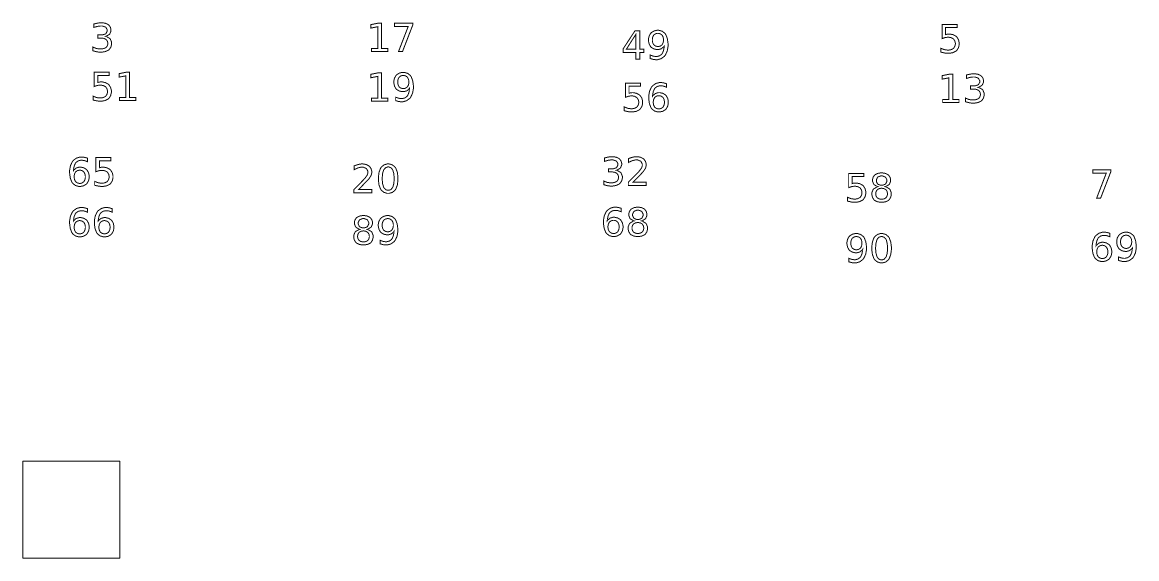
# Model space of a CAD drawing. Extents: x 0.2 to 50.1, y 1.6 to 26.7.
# Drawn here: x 25.52 to 37.47, y 1.56 to 7.31 of the extents above; entities that cross this region are included whole.
import ezdxf

# ---------------------------------------------------------------- set-up
doc = ezdxf.new("R2010")
doc.units = 0
doc.layers.get('0').update_dxf_attribs({"linetype": 'CONTINUOUS'})

msp = doc.modelspace()

# ---------------------------------------------------------------- linework, layer by layer
at = {"color": 1, "const_width": 0.010417}
for points in [[(26.411, 7.15935), (26.4158, 7.15831), (26.4542, 7.13644), (26.4569, 7.13308), (26.4597, 7.12978), (26.4737, 7.09532), (26.4737, 7.08382), (26.4737, 7.07389), (26.4658, 7.04394), (26.4478, 7.01828), (26.4426, 7.01417), (26.4375, 7.0101), (26.4053, 6.99576), (26.3674, 6.98964), (26.3547, 6.98964), (26.345, 6.98964), (26.3189, 6.99289), (26.3154, 6.99354), (26.3121, 6.99419), (26.2772, 7.00342), (26.2736, 7.00461), (26.2736, 7.04432), (26.2764, 7.04269), (26.3078, 7.03), (26.3111, 7.02914), (26.3144, 7.02832), (26.3439, 7.02414), (26.3536, 7.02414), (26.3621, 7.02414), (26.3876, 7.02794), (26.4092, 7.03683), (26.4125, 7.03933), (26.4158, 7.04194), (26.4276, 7.05817), (26.4326, 7.07742), (26.4326, 7.08382), (26.4326, 7.08985), (26.4279, 7.10775), (26.4169, 7.12321), (26.4138, 7.12571), (26.4107, 7.12825), (26.3914, 7.1371), (26.3689, 7.1409), (26.3615, 7.1409), (26.3261, 7.1409), (26.3261, 7.17475), (26.3632, 7.17475), (26.3747, 7.17475), (26.4068, 7.1849), (26.4094, 7.1869), (26.4122, 7.18896), (26.4257, 7.21365), (26.4257, 7.22185), (26.4257, 7.23079), (26.4118, 7.25558), (26.409, 7.25765), (26.4063, 7.25976), (26.3726, 7.27024), (26.3615, 7.27024), (26.3525, 7.27024), (26.3285, 7.26719), (26.3253, 7.26654), (26.3219, 7.26594), (26.2865, 7.25635), (26.2828, 7.25504), (26.2828, 7.29172), (26.2867, 7.29281), (26.3232, 7.30094), (26.3265, 7.30149), (26.33, 7.30203), (26.3564, 7.30474), (26.3651, 7.30474), (26.3757, 7.30474), (26.4071, 7.29943), (26.4346, 7.28706), (26.4392, 7.28347), (26.4437, 7.27994), (26.4597, 7.25846), (26.4665, 7.2341), (26.4665, 7.22597), (26.4665, 7.21533), (26.4543, 7.18636), (26.4519, 7.18343), (26.4496, 7.18056), (26.4154, 7.16049), (26.411, 7.15935)], [(29.2597, 7.03054), (29.3271, 7.03054), (29.3271, 7.26232), (29.2539, 7.24778), (29.2539, 7.2851), (29.3267, 7.29986), (29.3676, 7.29986), (29.3676, 7.03054), (29.4347, 7.03054), (29.4347, 6.99604), (29.2597, 6.99604), (29.2597, 7.03054)], [(29.5076, 7.29986), (29.7031, 7.29986), (29.7031, 7.28228), (29.5925, 6.99604), (29.5499, 6.99604), (29.6535, 7.26514), (29.5076, 7.26514), (29.5076, 7.29986)], [(35.3779, 7.28728), (35.5394, 7.28728), (35.5394, 7.25256), (35.4157, 7.25256), (35.4157, 7.17811), (35.4172, 7.17865), (35.4321, 7.18246), (35.4335, 7.18267), (35.435, 7.18294), (35.4474, 7.18419), (35.4515, 7.18419), (35.4629, 7.18419), (35.4971, 7.17719), (35.5271, 7.16086), (35.5321, 7.15619), (35.5369, 7.15158), (35.5543, 7.12349), (35.5618, 7.09158), (35.5618, 7.08089), (35.5618, 7.07004), (35.5542, 7.03733), (35.5363, 7.00928), (35.5313, 7.00472), (35.5261, 7.00022), (35.4944, 6.98438), (35.4575, 6.9776), (35.4453, 6.9776), (35.4356, 6.9776), (35.4094, 6.98031), (35.4063, 6.98085), (35.4029, 6.98139), (35.3688, 6.98953), (35.3651, 6.99061), (35.3651, 7.03185), (35.3682, 7.03022), (35.3999, 7.01774), (35.4032, 7.01688), (35.4064, 7.01611), (35.4349, 7.0121), (35.4444, 7.0121), (35.4522, 7.0121), (35.4758, 7.01671), (35.4965, 7.0275), (35.5, 7.03054), (35.5033, 7.03369), (35.5154, 7.05246), (35.5206, 7.07379), (35.5206, 7.08089), (35.5206, 7.088), (35.5154, 7.10926), (35.5033, 7.12799), (35.5, 7.13103), (35.4965, 7.13417), (35.4758, 7.14501), (35.4522, 7.14968), (35.4444, 7.14968), (35.4361, 7.14968), (35.4142, 7.14665), (35.4114, 7.146), (35.4087, 7.1454), (35.3808, 7.13601), (35.3779, 7.13471), (35.3779, 7.28728)], [(32.0853, 7.21869), (32.1369, 7.21869), (32.1369, 7.02078), (32.1803, 7.02078), (32.1803, 6.98649), (32.1369, 6.98649), (32.1369, 6.91488), (32.0961, 6.91488), (32.0961, 6.98649), (31.959, 6.98649), (31.959, 7.02621), (32.0853, 7.21869)], [(32.0961, 7.18289), (31.9924, 7.02078), (32.0961, 7.02078), (32.0961, 7.18289)], [(32.2497, 6.92117), (32.2497, 6.95871), (32.2522, 6.95751), (32.2783, 6.94808), (32.281, 6.94743), (32.2835, 6.94678), (32.305, 6.94353), (32.3122, 6.94353), (32.3211, 6.94353), (32.3479, 6.95036), (32.3707, 6.96631), (32.3743, 6.97086), (32.3778, 6.97542), (32.3911, 7.00532), (32.3982, 7.04471), (32.3987, 7.05399), (32.3968, 7.05111), (32.3718, 7.02869), (32.3688, 7.02707), (32.3658, 7.02556), (32.3381, 7.01774), (32.3289, 7.01774), (32.3186, 7.01774), (32.2881, 7.02463), (32.2611, 7.04075), (32.2567, 7.04531), (32.2522, 7.04992), (32.2367, 7.07796), (32.2301, 7.11014), (32.2301, 7.12082), (32.2301, 7.13135), (32.2369, 7.16287), (32.2531, 7.19103), (32.2576, 7.19569), (32.2624, 7.20047), (32.29, 7.21701), (32.3211, 7.22413), (32.3315, 7.22413), (32.3431, 7.22413), (32.3779, 7.21403), (32.4074, 7.19049), (32.4119, 7.18375), (32.4167, 7.17703), (32.4328, 7.13422), (32.4397, 7.08333), (32.4397, 7.06635), (32.4397, 7.05024), (32.4313, 7.0019), (32.4114, 6.95893), (32.4057, 6.95176), (32.4, 6.94467), (32.3657, 6.91971), (32.3268, 6.90901), (32.3139, 6.90901), (32.3061, 6.90901), (32.2853, 6.91157), (32.2826, 6.91206), (32.28, 6.9126), (32.2525, 6.92019), (32.2497, 6.92117)], [(32.3315, 7.05007), (32.3376, 7.05007), (32.3561, 7.05479), (32.3724, 7.06581), (32.3751, 7.06896), (32.3778, 7.0721), (32.3874, 7.09136), (32.3914, 7.1135), (32.3914, 7.12082), (32.3914, 7.12815), (32.3874, 7.15013), (32.3778, 7.16932), (32.3751, 7.17247), (32.3724, 7.17567), (32.3561, 7.18679), (32.3376, 7.19157), (32.3315, 7.19157), (32.3253, 7.19157), (32.3065, 7.18679), (32.2901, 7.17567), (32.2875, 7.17247), (32.2847, 7.16932), (32.2753, 7.15013), (32.2714, 7.12815), (32.2714, 7.12082), (32.2714, 7.1135), (32.2753, 7.09136), (32.2847, 7.0721), (32.2875, 7.06896), (32.2901, 7.06581), (32.3065, 7.05479), (32.3253, 7.05007), (32.3315, 7.05007)], [(26.2868, 6.77387), (26.4483, 6.77387), (26.4483, 6.73915), (26.3246, 6.73915), (26.3246, 6.66471), (26.3261, 6.66525), (26.3408, 6.66906), (26.3424, 6.66928), (26.3439, 6.66954), (26.3563, 6.67079), (26.3604, 6.67079), (26.3718, 6.67079), (26.4058, 6.66379), (26.436, 6.64746), (26.441, 6.64279), (26.4458, 6.63818), (26.4632, 6.61008), (26.4707, 6.57818), (26.4707, 6.56749), (26.4707, 6.55664), (26.4631, 6.52393), (26.4451, 6.49588), (26.44, 6.49132), (26.435, 6.48682), (26.4033, 6.47097), (26.3664, 6.46419), (26.3542, 6.46419), (26.3443, 6.46419), (26.3183, 6.4669), (26.315, 6.46744), (26.3118, 6.46799), (26.2775, 6.47613), (26.274, 6.47721), (26.274, 6.51844), (26.2771, 6.51682), (26.3087, 6.50435), (26.3119, 6.50347), (26.3153, 6.50271), (26.3438, 6.49869), (26.3532, 6.49869), (26.3611, 6.49869), (26.3847, 6.50331), (26.4054, 6.51411), (26.4088, 6.51714), (26.4122, 6.52029), (26.4242, 6.53907), (26.4294, 6.56039), (26.4294, 6.56749), (26.4294, 6.5746), (26.4242, 6.59586), (26.4122, 6.61458), (26.4088, 6.61762), (26.4054, 6.62076), (26.3847, 6.63162), (26.3611, 6.63629), (26.3532, 6.63629), (26.345, 6.63629), (26.3229, 6.63325), (26.3203, 6.6326), (26.3175, 6.632), (26.2897, 6.62261), (26.2868, 6.62131), (26.2868, 6.77387)], [(26.5589, 6.50456), (26.6261, 6.50456), (26.6261, 6.73633), (26.5531, 6.72179), (26.5531, 6.75911), (26.6257, 6.77387), (26.6667, 6.77387), (26.6667, 6.50456), (26.7337, 6.50456), (26.7337, 6.47006), (26.5589, 6.47006), (26.5589, 6.50456)], [(29.2597, 6.49815), (29.3271, 6.49815), (29.3271, 6.72993), (29.2539, 6.71539), (29.2539, 6.75271), (29.3267, 6.76747), (29.3676, 6.76747), (29.3676, 6.49815), (29.4347, 6.49815), (29.4347, 6.46365), (29.2597, 6.46365), (29.2597, 6.49815)], [(29.5192, 6.46994), (29.5192, 6.50749), (29.5218, 6.50629), (29.5478, 6.49685), (29.5504, 6.49621), (29.5531, 6.49556), (29.5746, 6.49229), (29.5817, 6.49229), (29.5906, 6.49229), (29.6175, 6.49914), (29.6401, 6.51508), (29.6438, 6.51964), (29.6474, 6.52419), (29.6606, 6.5541), (29.6678, 6.59347), (29.6683, 6.60275), (29.6664, 6.59988), (29.6414, 6.57747), (29.6383, 6.57585), (29.6353, 6.57433), (29.6076, 6.56651), (29.5985, 6.56651), (29.5882, 6.56651), (29.5575, 6.5734), (29.5306, 6.58951), (29.5261, 6.59407), (29.5217, 6.59868), (29.5062, 6.62674), (29.4997, 6.6589), (29.4997, 6.6696), (29.4997, 6.68012), (29.5065, 6.71164), (29.5226, 6.73981), (29.5272, 6.74447), (29.5318, 6.74924), (29.5596, 6.76579), (29.5906, 6.77289), (29.601, 6.77289), (29.6126, 6.77289), (29.6475, 6.76281), (29.6768, 6.73926), (29.6815, 6.73253), (29.6861, 6.72581), (29.7024, 6.683), (29.7093, 6.63211), (29.7093, 6.61513), (29.7093, 6.59901), (29.7007, 6.55067), (29.6808, 6.50771), (29.6753, 6.50054), (29.6696, 6.49343), (29.6351, 6.46847), (29.5964, 6.45779), (29.5835, 6.45779), (29.5757, 6.45779), (29.5549, 6.46035), (29.5522, 6.46083), (29.5496, 6.46137), (29.5221, 6.46897), (29.5192, 6.46994)], [(29.601, 6.59885), (29.6071, 6.59885), (29.6257, 6.60357), (29.6419, 6.61458), (29.6446, 6.61774), (29.6474, 6.62088), (29.6568, 6.64014), (29.661, 6.66228), (29.661, 6.6696), (29.661, 6.67692), (29.6568, 6.69889), (29.6474, 6.7181), (29.6446, 6.72125), (29.6419, 6.72444), (29.6257, 6.73557), (29.6071, 6.74035), (29.601, 6.74035), (29.5947, 6.74035), (29.5761, 6.73557), (29.5597, 6.72444), (29.5569, 6.72125), (29.5543, 6.7181), (29.5449, 6.69889), (29.541, 6.67692), (29.541, 6.6696), (29.541, 6.66228), (29.5449, 6.64014), (29.5543, 6.62088), (29.5569, 6.61774), (29.5597, 6.61458), (29.5761, 6.60357), (29.5947, 6.59885), (29.601, 6.59885)], [(35.3847, 6.48329), (35.4519, 6.48329), (35.4519, 6.71506), (35.3789, 6.70053), (35.3789, 6.73785), (35.4515, 6.75261), (35.4925, 6.75261), (35.4925, 6.48329), (35.5596, 6.48329), (35.5596, 6.44879), (35.3847, 6.44879), (35.3847, 6.48329)], [(35.7674, 6.61263), (35.7724, 6.6116), (35.8107, 6.58974), (35.8135, 6.58637), (35.8163, 6.58306), (35.8301, 6.54861), (35.8301, 6.53711), (35.8301, 6.52718), (35.8224, 6.49724), (35.8043, 6.47157), (35.7992, 6.46744), (35.7939, 6.46338), (35.7617, 6.44906), (35.7238, 6.44293), (35.7112, 6.44293), (35.7014, 6.44293), (35.6753, 6.44618), (35.6719, 6.44683), (35.6686, 6.44749), (35.6336, 6.45671), (35.63, 6.4579), (35.63, 6.49761), (35.6329, 6.49599), (35.6642, 6.48329), (35.6676, 6.48242), (35.671, 6.48161), (35.7003, 6.47743), (35.7101, 6.47743), (35.7186, 6.47743), (35.744, 6.48122), (35.7656, 6.49013), (35.7689, 6.49262), (35.7724, 6.49522), (35.784, 6.51144), (35.7892, 6.53071), (35.7892, 6.53711), (35.7892, 6.54313), (35.7844, 6.56104), (35.7733, 6.5765), (35.7703, 6.579), (35.7671, 6.58154), (35.7478, 6.59039), (35.7254, 6.59418), (35.7179, 6.59418), (35.6825, 6.59418), (35.6825, 6.62804), (35.7197, 6.62804), (35.7312, 6.62804), (35.7632, 6.63818), (35.7658, 6.64019), (35.7686, 6.64225), (35.7822, 6.66694), (35.7822, 6.67513), (35.7822, 6.68408), (35.7682, 6.70888), (35.7654, 6.71094), (35.7626, 6.71306), (35.7292, 6.72353), (35.7179, 6.72353), (35.7089, 6.72353), (35.6849, 6.72049), (35.6817, 6.71983), (35.6785, 6.71924), (35.6431, 6.70964), (35.6392, 6.70833), (35.6392, 6.74501), (35.6431, 6.7461), (35.6796, 6.75424), (35.6831, 6.75478), (35.6864, 6.75532), (35.7128, 6.75803), (35.7217, 6.75803), (35.7321, 6.75803), (35.7635, 6.75271), (35.7911, 6.74035), (35.7957, 6.73676), (35.8001, 6.73324), (35.8161, 6.71175), (35.8229, 6.68739), (35.8229, 6.67925), (35.8229, 6.66862), (35.8108, 6.63965), (35.8085, 6.63672), (35.8061, 6.63385), (35.7718, 6.61376), (35.7674, 6.61263)], [(31.9835, 6.65853), (32.145, 6.65853), (32.145, 6.62381), (32.0213, 6.62381), (32.0213, 6.54937), (32.0228, 6.54992), (32.0375, 6.55371), (32.039, 6.55393), (32.0406, 6.55419), (32.0529, 6.55544), (32.0571, 6.55544), (32.0685, 6.55544), (32.1025, 6.54844), (32.1326, 6.53212), (32.1376, 6.52746), (32.1425, 6.52285), (32.1599, 6.49474), (32.1674, 6.46283), (32.1674, 6.45215), (32.1674, 6.44129), (32.1597, 6.40858), (32.1418, 6.38053), (32.1367, 6.37597), (32.1317, 6.37147), (32.1, 6.35563), (32.0631, 6.34885), (32.0508, 6.34885), (32.041, 6.34885), (32.015, 6.35157), (32.0117, 6.35211), (32.0085, 6.35265), (31.9742, 6.36079), (31.9707, 6.36187), (31.9707, 6.4031), (31.9738, 6.40147), (32.0054, 6.389), (32.0087, 6.38813), (32.0119, 6.38737), (32.0404, 6.38336), (32.0499, 6.38336), (32.0578, 6.38336), (32.0814, 6.38797), (32.1021, 6.39876), (32.1054, 6.40181), (32.1089, 6.40494), (32.1208, 6.42372), (32.1261, 6.44504), (32.1261, 6.45215), (32.1261, 6.45925), (32.1208, 6.48053), (32.1089, 6.49924), (32.1054, 6.50228), (32.1021, 6.50543), (32.0814, 6.51628), (32.0578, 6.52094), (32.0499, 6.52094), (32.0417, 6.52094), (32.0196, 6.5179), (32.0169, 6.51725), (32.0142, 6.51665), (31.9864, 6.50726), (31.9835, 6.50597), (31.9835, 6.65853)], [(32.4231, 6.65181), (32.4231, 6.61426), (32.4204, 6.6155), (32.3942, 6.62489), (32.3917, 6.62554), (32.389, 6.62619), (32.3676, 6.62944), (32.3606, 6.62944), (32.3515, 6.62944), (32.3246, 6.62256), (32.3018, 6.6065), (32.2983, 6.60189), (32.2947, 6.59733), (32.2815, 6.56749), (32.2744, 6.52826), (32.274, 6.51899), (32.276, 6.52192), (32.3008, 6.54438), (32.3039, 6.5459), (32.3069, 6.54753), (32.3346, 6.55544), (32.3439, 6.55544), (32.354, 6.55544), (32.3847, 6.5485), (32.4117, 6.53233), (32.4161, 6.52767), (32.4206, 6.52306), (32.4361, 6.4949), (32.4428, 6.46283), (32.4428, 6.45215), (32.4428, 6.44163), (32.4358, 6.40994), (32.4196, 6.38178), (32.415, 6.37706), (32.4104, 6.3724), (32.3828, 6.3559), (32.3518, 6.34885), (32.3415, 6.34885), (32.3299, 6.34885), (32.2949, 6.35894), (32.2654, 6.38249), (32.2607, 6.38921), (32.2561, 6.39594), (32.2399, 6.43864), (32.2329, 6.48931), (32.2329, 6.50618), (32.2329, 6.5224), (32.2414, 6.5709), (32.2614, 6.61388), (32.2671, 6.62099), (32.2728, 6.62815), (32.3071, 6.65321), (32.3458, 6.66396), (32.3589, 6.66396), (32.3667, 6.66396), (32.3875, 6.66146), (32.3901, 6.66092), (32.3926, 6.66043), (32.4201, 6.65283), (32.4231, 6.65181)], [(32.3415, 6.52289), (32.3353, 6.52289), (32.3165, 6.51818), (32.3001, 6.50717), (32.2974, 6.50401), (32.2947, 6.50087), (32.2853, 6.48161), (32.2814, 6.45953), (32.2814, 6.45215), (32.2814, 6.44482), (32.2853, 6.42279), (32.2947, 6.40349), (32.2974, 6.40028), (32.3001, 6.39714), (32.3165, 6.38612), (32.3353, 6.3814), (32.3415, 6.3814), (32.3476, 6.3814), (32.3661, 6.38612), (32.3824, 6.39714), (32.3851, 6.40028), (32.3878, 6.40349), (32.3974, 6.42279), (32.4014, 6.44482), (32.4014, 6.45215), (32.4014, 6.45953), (32.3974, 6.48161), (32.3878, 6.50087), (32.3851, 6.50401), (32.3824, 6.50717), (32.3661, 6.51818), (32.3476, 6.52289), (32.3415, 6.52289)], [(26.2133, 5.8534), (26.2133, 5.81586), (26.2108, 5.81711), (26.1846, 5.8265), (26.1819, 5.82715), (26.1793, 5.82781), (26.1581, 5.83106), (26.1508, 5.83106), (26.1418, 5.83106), (26.1149, 5.82417), (26.0922, 5.80811), (26.0886, 5.8035), (26.085, 5.79893), (26.0718, 5.7691), (26.0647, 5.72987), (26.0643, 5.7206), (26.0663, 5.72353), (26.0912, 5.74599), (26.0943, 5.7475), (26.0972, 5.74914), (26.125, 5.75706), (26.1342, 5.75706), (26.1443, 5.75706), (26.1751, 5.75011), (26.2019, 5.73394), (26.2064, 5.72928), (26.2108, 5.72467), (26.2264, 5.6965), (26.2332, 5.66444), (26.2332, 5.65375), (26.2332, 5.64324), (26.2261, 5.61154), (26.21, 5.58339), (26.2054, 5.57867), (26.2007, 5.574), (26.1731, 5.55751), (26.1421, 5.55046), (26.1318, 5.55046), (26.1201, 5.55046), (26.0853, 5.56054), (26.0557, 5.5841), (26.0511, 5.59082), (26.0464, 5.59754), (26.0301, 5.64025), (26.0233, 5.69092), (26.0233, 5.70779), (26.0233, 5.72401), (26.0318, 5.77251), (26.0517, 5.81549), (26.0574, 5.8226), (26.0631, 5.82975), (26.0974, 5.85482), (26.1361, 5.86556), (26.1492, 5.86556), (26.1569, 5.86556), (26.1778, 5.86307), (26.1804, 5.86253), (26.1831, 5.86203), (26.2106, 5.85444), (26.2133, 5.8534)], [(26.3044, 5.86014), (26.4658, 5.86014), (26.4658, 5.82542), (26.3422, 5.82542), (26.3422, 5.75097), (26.3436, 5.75151), (26.3585, 5.75532), (26.36, 5.75553), (26.3614, 5.75581), (26.3738, 5.75706), (26.3779, 5.75706), (26.3893, 5.75706), (26.4235, 5.75006), (26.4535, 5.73372), (26.4585, 5.72906), (26.4635, 5.72444), (26.4807, 5.69635), (26.4882, 5.66444), (26.4882, 5.65375), (26.4882, 5.6429), (26.4806, 5.61019), (26.4628, 5.58214), (26.4576, 5.57758), (26.4525, 5.57308), (26.4208, 5.55724), (26.3839, 5.55046), (26.3717, 5.55046), (26.3619, 5.55046), (26.3358, 5.55317), (26.3326, 5.55371), (26.3293, 5.55425), (26.2951, 5.56239), (26.2917, 5.56347), (26.2917, 5.60471), (26.2946, 5.60308), (26.3264, 5.5906), (26.3296, 5.58974), (26.3328, 5.58897), (26.3614, 5.58496), (26.3708, 5.58496), (26.3786, 5.58496), (26.4022, 5.58957), (26.4229, 5.60037), (26.4264, 5.6034), (26.4299, 5.60656), (26.4418, 5.62532), (26.4469, 5.64665), (26.4469, 5.65375), (26.4469, 5.66086), (26.4418, 5.68213), (26.4299, 5.70085), (26.4264, 5.70389), (26.4229, 5.70703), (26.4022, 5.71789), (26.3786, 5.72254), (26.3708, 5.72254), (26.3626, 5.72254), (26.3406, 5.71951), (26.3378, 5.71886), (26.3351, 5.71826), (26.3072, 5.70888), (26.3044, 5.70757), (26.3044, 5.86014)], [(31.8874, 5.7239), (31.8922, 5.72288), (31.9306, 5.70101), (31.9333, 5.69764), (31.9361, 5.69433), (31.9501, 5.65989), (31.9501, 5.64839), (31.9501, 5.63846), (31.9422, 5.60851), (31.9242, 5.58285), (31.919, 5.57872), (31.9139, 5.57465), (31.8817, 5.56033), (31.8438, 5.55419), (31.8311, 5.55419), (31.8214, 5.55419), (31.7953, 5.55746), (31.7919, 5.55811), (31.7885, 5.55875), (31.7536, 5.56799), (31.75, 5.56917), (31.75, 5.60889), (31.7528, 5.60726), (31.7842, 5.59457), (31.7875, 5.59369), (31.791, 5.59289), (31.8203, 5.58871), (31.8301, 5.58871), (31.8386, 5.58871), (31.864, 5.5925), (31.8856, 5.6014), (31.8889, 5.60389), (31.8922, 5.6065), (31.904, 5.62272), (31.909, 5.64199), (31.909, 5.64839), (31.909, 5.6544), (31.9043, 5.67231), (31.8933, 5.68778), (31.8901, 5.69026), (31.8871, 5.69282), (31.8678, 5.70167), (31.8453, 5.70546), (31.8379, 5.70546), (31.8025, 5.70546), (31.8025, 5.73931), (31.8396, 5.73931), (31.8513, 5.73931), (31.8832, 5.74946), (31.8858, 5.75146), (31.8886, 5.75353), (31.9021, 5.77821), (31.9021, 5.7864), (31.9021, 5.79536), (31.8882, 5.82015), (31.8854, 5.82221), (31.8826, 5.82433), (31.849, 5.83479), (31.8379, 5.83479), (31.8289, 5.83479), (31.8049, 5.83176), (31.8017, 5.83111), (31.7983, 5.83051), (31.7629, 5.8209), (31.7592, 5.81961), (31.7592, 5.85628), (31.7631, 5.85736), (31.7996, 5.8655), (31.8029, 5.86604), (31.8064, 5.8666), (31.8328, 5.86931), (31.8415, 5.86931), (31.8521, 5.86931), (31.8835, 5.86399), (31.911, 5.85161), (31.9156, 5.84804), (31.9201, 5.84451), (31.9361, 5.82303), (31.9429, 5.79867), (31.9429, 5.79053), (31.9429, 5.77989), (31.9308, 5.75092), (31.9283, 5.74799), (31.926, 5.74511), (31.8918, 5.72504), (31.8874, 5.7239)], [(32.0635, 5.59457), (32.2069, 5.59457), (32.2069, 5.56006), (32.0142, 5.56006), (32.0142, 5.59457), (32.0181, 5.59864), (32.0417, 5.62299), (32.0711, 5.65289), (32.0778, 5.65967), (32.0846, 5.6665), (32.1107, 5.69319), (32.1268, 5.71024), (32.1286, 5.71218), (32.1318, 5.71588), (32.1549, 5.74718), (32.1561, 5.74972), (32.1575, 5.75233), (32.1642, 5.773), (32.1642, 5.77989), (32.1642, 5.78976), (32.1499, 5.81689), (32.1471, 5.81939), (32.1442, 5.822), (32.1131, 5.83479), (32.1028, 5.83479), (32.0925, 5.83479), (32.0656, 5.82921), (32.0619, 5.82807), (32.0583, 5.82699), (32.0203, 5.80994), (32.0161, 5.80767), (32.0161, 5.84912), (32.0203, 5.85081), (32.0587, 5.86328), (32.0624, 5.8641), (32.066, 5.86496), (32.0931, 5.86931), (32.1021, 5.86931), (32.1126, 5.86931), (32.1443, 5.86339), (32.1725, 5.84961), (32.1772, 5.84565), (32.1818, 5.84174), (32.1983, 5.81819), (32.2054, 5.79161), (32.2054, 5.78271), (32.2054, 5.77382), (32.1994, 5.74994), (32.1982, 5.74713), (32.1971, 5.74436), (32.1758, 5.71143), (32.1729, 5.70763), (32.1719, 5.70665), (32.1621, 5.69618), (32.1449, 5.67828), (32.1403, 5.67356), (32.1357, 5.66889), (32.1075, 5.63971), (32.0717, 5.60303), (32.0635, 5.59457)], [(29.1212, 5.51671), (29.2646, 5.51671), (29.2646, 5.48221), (29.0719, 5.48221), (29.0719, 5.51671), (29.0758, 5.52078), (29.0994, 5.54514), (29.1288, 5.57503), (29.1356, 5.58182), (29.1422, 5.58865), (29.1685, 5.61535), (29.1846, 5.63238), (29.1862, 5.63433), (29.1896, 5.63803), (29.2125, 5.66932), (29.2139, 5.67188), (29.2151, 5.67449), (29.2219, 5.69515), (29.2219, 5.70204), (29.2219, 5.71192), (29.2076, 5.73904), (29.2047, 5.74154), (29.2019, 5.74414), (29.1708, 5.75694), (29.1604, 5.75694), (29.1503, 5.75694), (29.1233, 5.75136), (29.1197, 5.75022), (29.1161, 5.74914), (29.0779, 5.7321), (29.0739, 5.72982), (29.0739, 5.77126), (29.0781, 5.77294), (29.1165, 5.78543), (29.1201, 5.78624), (29.1237, 5.78711), (29.1508, 5.79144), (29.1599, 5.79144), (29.1704, 5.79144), (29.2021, 5.78554), (29.2303, 5.77175), (29.2349, 5.76779), (29.2396, 5.76389), (29.256, 5.74035), (29.2632, 5.71376), (29.2632, 5.70486), (29.2632, 5.69596), (29.2572, 5.6721), (29.256, 5.66928), (29.2547, 5.6665), (29.2336, 5.63357), (29.2306, 5.62978), (29.2297, 5.62879), (29.2199, 5.61833), (29.2026, 5.60042), (29.1981, 5.59571), (29.1935, 5.59104), (29.1651, 5.56185), (29.1294, 5.52518), (29.1212, 5.51671)], [(29.439, 5.79144), (29.4503, 5.79144), (29.4842, 5.78136), (29.5126, 5.75782), (29.5171, 5.75108), (29.5215, 5.74436), (29.5372, 5.70156), (29.544, 5.65067), (29.544, 5.63368), (29.544, 5.61681), (29.5372, 5.56614), (29.5215, 5.52344), (29.5171, 5.51671), (29.5126, 5.50999), (29.4842, 5.48643), (29.4503, 5.47635), (29.439, 5.47635), (29.4278, 5.47635), (29.394, 5.48643), (29.3656, 5.50999), (29.3611, 5.51671), (29.3567, 5.52344), (29.3408, 5.56614), (29.3342, 5.61681), (29.3342, 5.63368), (29.3342, 5.65067), (29.3408, 5.70156), (29.3567, 5.74436), (29.3611, 5.75108), (29.3656, 5.75782), (29.394, 5.78136), (29.4278, 5.79144), (29.439, 5.79144)], [(29.439, 5.7589), (29.4321, 5.7589), (29.4113, 5.75108), (29.3939, 5.73286), (29.3912, 5.72765), (29.3886, 5.72244), (29.3793, 5.68853), (29.3754, 5.6474), (29.3754, 5.63368), (29.3754, 5.62007), (29.3793, 5.57915), (29.3886, 5.54536), (29.3912, 5.54015), (29.3939, 5.53494), (29.4113, 5.51671), (29.4321, 5.5089), (29.439, 5.5089), (29.446, 5.5089), (29.4671, 5.51671), (29.4843, 5.53494), (29.4869, 5.54015), (29.4896, 5.54536), (29.499, 5.57915), (29.5031, 5.62007), (29.5031, 5.63368), (29.5031, 5.6474), (29.499, 5.68853), (29.4896, 5.72244), (29.4869, 5.72765), (29.4843, 5.73286), (29.4671, 5.75108), (29.446, 5.7589), (29.439, 5.7589)], [(26.1318, 5.7245), (26.1256, 5.7245), (26.1068, 5.71978), (26.0904, 5.70876), (26.0878, 5.70562), (26.085, 5.70247), (26.0757, 5.68321), (26.0717, 5.66114), (26.0717, 5.65375), (26.0717, 5.64643), (26.0757, 5.6244), (26.085, 5.60508), (26.0878, 5.60189), (26.0904, 5.59874), (26.1068, 5.58772), (26.1256, 5.58301), (26.1318, 5.58301), (26.1379, 5.58301), (26.1564, 5.58772), (26.1726, 5.59874), (26.1754, 5.60189), (26.1781, 5.60508), (26.1876, 5.6244), (26.1917, 5.64643), (26.1917, 5.65375), (26.1917, 5.66114), (26.1876, 5.68321), (26.1781, 5.70247), (26.1754, 5.70562), (26.1726, 5.70876), (26.1564, 5.71978), (26.1379, 5.7245), (26.1318, 5.7245)], [(34.3768, 5.69), (34.5382, 5.69), (34.5382, 5.65528), (34.4146, 5.65528), (34.4146, 5.58083), (34.416, 5.58138), (34.4308, 5.58518), (34.4324, 5.58539), (34.4337, 5.58567), (34.4462, 5.58692), (34.4504, 5.58692), (34.4617, 5.58692), (34.4958, 5.57992), (34.5258, 5.56358), (34.5308, 5.55892), (34.5358, 5.55431), (34.5531, 5.52621), (34.5606, 5.49431), (34.5606, 5.48361), (34.5606, 5.47276), (34.5529, 5.44006), (34.5351, 5.412), (34.53, 5.40744), (34.5249, 5.40294), (34.4933, 5.3871), (34.4564, 5.38032), (34.444, 5.38032), (34.4343, 5.38032), (34.4082, 5.38303), (34.405, 5.38357), (34.4017, 5.38411), (34.3675, 5.39225), (34.364, 5.39333), (34.364, 5.43457), (34.3671, 5.43294), (34.3987, 5.42046), (34.4019, 5.4196), (34.4053, 5.41883), (34.4337, 5.41482), (34.4432, 5.41482), (34.451, 5.41482), (34.4746, 5.41943), (34.4953, 5.43024), (34.4987, 5.43326), (34.5022, 5.43642), (34.5142, 5.45518), (34.5193, 5.47651), (34.5193, 5.48361), (34.5193, 5.49072), (34.5142, 5.51199), (34.5022, 5.53071), (34.4987, 5.53375), (34.4953, 5.53689), (34.4746, 5.54775), (34.451, 5.5524), (34.4432, 5.5524), (34.435, 5.5524), (34.4129, 5.54937), (34.4103, 5.54872), (34.4075, 5.54812), (34.3796, 5.53874), (34.3768, 5.53743), (34.3768, 5.69)], [(34.6885, 5.54785), (34.684, 5.54893), (34.6497, 5.56939), (34.6474, 5.57238), (34.6449, 5.57542), (34.6325, 5.60633), (34.6325, 5.61664), (34.6325, 5.62483), (34.6389, 5.64925), (34.654, 5.67068), (34.6583, 5.67415), (34.6626, 5.67774), (34.6892, 5.69011), (34.7194, 5.69542), (34.7296, 5.69542), (34.7396, 5.69542), (34.77, 5.69011), (34.7964, 5.67774), (34.8007, 5.67415), (34.805, 5.67068), (34.8203, 5.64925), (34.8268, 5.62483), (34.8268, 5.61664), (34.8268, 5.60558), (34.8144, 5.57542), (34.8119, 5.57238), (34.8096, 5.56939), (34.7753, 5.54893), (34.771, 5.54785), (34.776, 5.54671), (34.8144, 5.52408), (34.8172, 5.52072), (34.82, 5.51742), (34.8338, 5.48313), (34.8338, 5.47168), (34.8338, 5.46192), (34.8269, 5.43257), (34.8112, 5.40771), (34.8068, 5.40375), (34.8024, 5.39985), (34.774, 5.38618), (34.7406, 5.38032), (34.7296, 5.38032), (34.7185, 5.38032), (34.6851, 5.38618), (34.6568, 5.39985), (34.6522, 5.40375), (34.6478, 5.40771), (34.6321, 5.43257), (34.6254, 5.46192), (34.6254, 5.47168), (34.6254, 5.48394), (34.6393, 5.51742), (34.6421, 5.52072), (34.6449, 5.52408), (34.6835, 5.54671), (34.6885, 5.54785)], [(34.6736, 5.61274), (34.6736, 5.60357), (34.6858, 5.57829), (34.6883, 5.57607), (34.6907, 5.57389), (34.7199, 5.56282), (34.7296, 5.56282), (34.7399, 5.56282), (34.7685, 5.57389), (34.771, 5.57607), (34.7735, 5.57829), (34.786, 5.60417), (34.786, 5.61274), (34.786, 5.62196), (34.7735, 5.64746), (34.771, 5.64963), (34.7685, 5.65186), (34.7393, 5.66287), (34.7296, 5.66287), (34.7193, 5.66287), (34.6907, 5.65186), (34.6883, 5.64963), (34.6858, 5.64746), (34.6736, 5.62142), (34.6736, 5.61274)], [(36.9933, 5.72786), (37.1886, 5.72786), (37.1886, 5.71029), (37.0782, 5.42404), (37.0354, 5.42404), (37.1392, 5.69314), (36.9933, 5.69314), (36.9933, 5.72786)], [(34.7296, 5.53049), (34.7229, 5.53049), (34.7033, 5.52653), (34.6862, 5.51731), (34.6835, 5.51465), (34.6807, 5.51204), (34.671, 5.4961), (34.6668, 5.47781), (34.6668, 5.47168), (34.6668, 5.46556), (34.671, 5.4471), (34.6807, 5.4311), (34.6835, 5.4285), (34.6862, 5.42589), (34.7033, 5.41678), (34.7229, 5.41287), (34.7296, 5.41287), (34.7361, 5.41287), (34.7557, 5.41678), (34.7729, 5.42589), (34.7758, 5.4285), (34.7786, 5.43115), (34.7885, 5.44721), (34.7926, 5.4656), (34.7926, 5.47168), (34.7926, 5.47781), (34.7885, 5.4961), (34.7786, 5.51204), (34.7758, 5.51465), (34.7729, 5.51731), (34.7558, 5.52653), (34.7361, 5.53049), (34.7296, 5.53049)], [(26.2133, 5.31256), (26.2133, 5.27501), (26.2108, 5.27626), (26.1846, 5.28564), (26.1819, 5.28629), (26.1793, 5.28694), (26.1581, 5.29021), (26.1508, 5.29021), (26.1418, 5.29021), (26.1149, 5.28331), (26.0922, 5.26725), (26.0886, 5.26264), (26.085, 5.25808), (26.0718, 5.22825), (26.0647, 5.18901), (26.0643, 5.17974), (26.0663, 5.18267), (26.0912, 5.20514), (26.0943, 5.20665), (26.0972, 5.20828), (26.125, 5.21619), (26.1342, 5.21619), (26.1443, 5.21619), (26.1751, 5.20925), (26.2019, 5.19308), (26.2064, 5.18842), (26.2108, 5.18381), (26.2264, 5.15565), (26.2332, 5.12358), (26.2332, 5.1129), (26.2332, 5.10238), (26.2261, 5.07069), (26.21, 5.04254), (26.2054, 5.03782), (26.2007, 5.03315), (26.1731, 5.01665), (26.1421, 5.0096), (26.1318, 5.0096), (26.1201, 5.0096), (26.0853, 5.01969), (26.0557, 5.04324), (26.0511, 5.04997), (26.0464, 5.05669), (26.0301, 5.09939), (26.0233, 5.15007), (26.0233, 5.16694), (26.0233, 5.18317), (26.0318, 5.23167), (26.0517, 5.27463), (26.0574, 5.28174), (26.0631, 5.2889), (26.0974, 5.31396), (26.1361, 5.32471), (26.1492, 5.32471), (26.1569, 5.32471), (26.1778, 5.32221), (26.1804, 5.32167), (26.1831, 5.32118), (26.2106, 5.31358), (26.2133, 5.31256)], [(26.4786, 5.31256), (26.4786, 5.27501), (26.4761, 5.27626), (26.4499, 5.28564), (26.4472, 5.28629), (26.4446, 5.28694), (26.4233, 5.29021), (26.4161, 5.29021), (26.4072, 5.29021), (26.3801, 5.28331), (26.3575, 5.26725), (26.3539, 5.26264), (26.3503, 5.25808), (26.3371, 5.22825), (26.3301, 5.18901), (26.3296, 5.17974), (26.3315, 5.18267), (26.3565, 5.20514), (26.3596, 5.20665), (26.3626, 5.20828), (26.3903, 5.21619), (26.3994, 5.21619), (26.4097, 5.21619), (26.4404, 5.20925), (26.4672, 5.19308), (26.4717, 5.18842), (26.4763, 5.18381), (26.4918, 5.15565), (26.4985, 5.12358), (26.4985, 5.1129), (26.4985, 5.10238), (26.4914, 5.07069), (26.4753, 5.04254), (26.4707, 5.03782), (26.466, 5.03315), (26.4385, 5.01665), (26.4074, 5.0096), (26.3971, 5.0096), (26.3854, 5.0096), (26.3506, 5.01969), (26.321, 5.04324), (26.3164, 5.04997), (26.3117, 5.05669), (26.2954, 5.09939), (26.2886, 5.15007), (26.2886, 5.16694), (26.2886, 5.18317), (26.2971, 5.23167), (26.3169, 5.27463), (26.3226, 5.28174), (26.3283, 5.2889), (26.3626, 5.31396), (26.4015, 5.32471), (26.4144, 5.32471), (26.4222, 5.32471), (26.4431, 5.32221), (26.4457, 5.32167), (26.4483, 5.32118), (26.4758, 5.31358), (26.4786, 5.31256)], [(31.9375, 5.31603), (31.9375, 5.27849), (31.9349, 5.27974), (31.9086, 5.28911), (31.906, 5.28976), (31.9035, 5.29042), (31.8821, 5.29368), (31.875, 5.29368), (31.866, 5.29368), (31.839, 5.28678), (31.8163, 5.27072), (31.8128, 5.26611), (31.8092, 5.26156), (31.796, 5.23172), (31.7889, 5.19249), (31.7885, 5.18321), (31.7904, 5.18614), (31.8153, 5.20861), (31.8183, 5.21013), (31.8214, 5.21175), (31.849, 5.21967), (31.8583, 5.21967), (31.8685, 5.21967), (31.8992, 5.21272), (31.9261, 5.19656), (31.9306, 5.19189), (31.935, 5.18728), (31.9506, 5.15913), (31.9572, 5.12706), (31.9572, 5.11638), (31.9572, 5.10585), (31.9503, 5.07417), (31.934, 5.04601), (31.9294, 5.04129), (31.9249, 5.03662), (31.8972, 5.02013), (31.8663, 5.01307), (31.856, 5.01307), (31.8443, 5.01307), (31.8093, 5.02317), (31.7799, 5.04671), (31.7751, 5.05344), (31.7706, 5.06017), (31.7543, 5.10286), (31.7474, 5.15354), (31.7474, 5.17042), (31.7474, 5.18664), (31.7558, 5.23514), (31.7758, 5.2781), (31.7815, 5.28521), (31.7872, 5.29237), (31.8215, 5.31743), (31.8603, 5.32818), (31.8733, 5.32818), (31.8811, 5.32818), (31.9019, 5.32568), (31.9046, 5.32514), (31.9071, 5.32465), (31.9346, 5.31706), (31.9375, 5.31603)], [(32.075, 5.18061), (32.0706, 5.18169), (32.0363, 5.20215), (32.0337, 5.20514), (32.0313, 5.20817), (32.019, 5.2391), (32.019, 5.2494), (32.019, 5.2576), (32.0254, 5.28201), (32.0404, 5.30344), (32.0449, 5.30692), (32.0492, 5.31049), (32.0756, 5.32286), (32.1058, 5.32818), (32.116, 5.32818), (32.1261, 5.32818), (32.1564, 5.32286), (32.1828, 5.31049), (32.1872, 5.30692), (32.1915, 5.30344), (32.2067, 5.28201), (32.2132, 5.2576), (32.2132, 5.2494), (32.2132, 5.23833), (32.2008, 5.20817), (32.1985, 5.20514), (32.196, 5.20215), (32.1618, 5.18169), (32.1575, 5.18061), (32.1624, 5.17947), (32.2008, 5.15685), (32.2036, 5.15349), (32.2064, 5.15018), (32.2201, 5.11589), (32.2201, 5.10444), (32.2201, 5.09467), (32.2133, 5.06532), (32.1976, 5.04047), (32.1932, 5.03651), (32.1888, 5.03261), (32.1604, 5.01893), (32.1271, 5.01307), (32.116, 5.01307), (32.1049, 5.01307), (32.0715, 5.01893), (32.0432, 5.03261), (32.0388, 5.03651), (32.0342, 5.04047), (32.0185, 5.06532), (32.0118, 5.09467), (32.0118, 5.10444), (32.0118, 5.11669), (32.0257, 5.15018), (32.0285, 5.15349), (32.0313, 5.15685), (32.07, 5.17947), (32.075, 5.18061)], [(32.06, 5.2455), (32.06, 5.23633), (32.0722, 5.21104), (32.0747, 5.20882), (32.0772, 5.20665), (32.1062, 5.19558), (32.116, 5.19558), (32.1264, 5.19558), (32.155, 5.20665), (32.1575, 5.20882), (32.16, 5.21104), (32.1724, 5.23693), (32.1724, 5.2455), (32.1724, 5.25472), (32.16, 5.28022), (32.1575, 5.28239), (32.155, 5.28461), (32.1257, 5.29563), (32.116, 5.29563), (32.1057, 5.29563), (32.0772, 5.28461), (32.0747, 5.28239), (32.0722, 5.28022), (32.06, 5.25418), (32.06, 5.2455)], [(26.1318, 5.18365), (26.1256, 5.18365), (26.1068, 5.17893), (26.0904, 5.16792), (26.0878, 5.16476), (26.085, 5.16162), (26.0757, 5.14236), (26.0717, 5.12028), (26.0717, 5.1129), (26.0717, 5.10558), (26.0757, 5.08356), (26.085, 5.06424), (26.0878, 5.06104), (26.0904, 5.05789), (26.1068, 5.04688), (26.1256, 5.04215), (26.1318, 5.04215), (26.1379, 5.04215), (26.1564, 5.04688), (26.1726, 5.05789), (26.1754, 5.06104), (26.1781, 5.06424), (26.1876, 5.08356), (26.1917, 5.10558), (26.1917, 5.1129), (26.1917, 5.12028), (26.1876, 5.14236), (26.1781, 5.16162), (26.1754, 5.16476), (26.1726, 5.16792), (26.1564, 5.17893), (26.1379, 5.18365), (26.1318, 5.18365)], [(26.3971, 5.18365), (26.3908, 5.18365), (26.3721, 5.17893), (26.3557, 5.16792), (26.3531, 5.16476), (26.3503, 5.16162), (26.341, 5.14236), (26.3369, 5.12028), (26.3369, 5.1129), (26.3369, 5.10558), (26.341, 5.08356), (26.3503, 5.06424), (26.3531, 5.06104), (26.3557, 5.05789), (26.3721, 5.04688), (26.3908, 5.04215), (26.3971, 5.04215), (26.4032, 5.04215), (26.4217, 5.04688), (26.4381, 5.05789), (26.4407, 5.06104), (26.4435, 5.06424), (26.4529, 5.08356), (26.4569, 5.10558), (26.4569, 5.1129), (26.4569, 5.12028), (26.4529, 5.14236), (26.4435, 5.16162), (26.4407, 5.16476), (26.4381, 5.16792), (26.4217, 5.17893), (26.4032, 5.18365), (26.3971, 5.18365)], [(29.1326, 5.09056), (29.1282, 5.09164), (29.0939, 5.11208), (29.0915, 5.11507), (29.089, 5.11811), (29.0767, 5.14903), (29.0767, 5.15935), (29.0767, 5.16754), (29.0831, 5.19194), (29.0982, 5.21338), (29.1025, 5.21685), (29.1069, 5.22043), (29.1333, 5.23281), (29.1636, 5.23812), (29.1738, 5.23812), (29.1837, 5.23812), (29.2142, 5.23281), (29.2406, 5.22043), (29.2449, 5.21685), (29.2493, 5.21338), (29.2644, 5.19194), (29.271, 5.16754), (29.271, 5.15935), (29.271, 5.14828), (29.2586, 5.11811), (29.2562, 5.11507), (29.2538, 5.11208), (29.2194, 5.09164), (29.2151, 5.09056), (29.2201, 5.08942), (29.2586, 5.06679), (29.2614, 5.06342), (29.2642, 5.06011), (29.2779, 5.02582), (29.2779, 5.01438), (29.2779, 5.00461), (29.2711, 4.97526), (29.2554, 4.95042), (29.251, 4.94646), (29.2465, 4.94254), (29.2182, 4.92888), (29.1847, 4.92301), (29.1738, 4.92301), (29.1626, 4.92301), (29.1293, 4.92888), (29.101, 4.94254), (29.0965, 4.94646), (29.0919, 4.95042), (29.0763, 4.97526), (29.0696, 5.00461), (29.0696, 5.01438), (29.0696, 5.02664), (29.0835, 5.06011), (29.0862, 5.06342), (29.089, 5.06679), (29.1278, 5.08942), (29.1326, 5.09056)], [(29.1178, 5.15543), (29.1178, 5.14626), (29.13, 5.12099), (29.1325, 5.11876), (29.1349, 5.1166), (29.164, 5.10553), (29.1738, 5.10553), (29.184, 5.10553), (29.2126, 5.1166), (29.2151, 5.11876), (29.2176, 5.12099), (29.2301, 5.14686), (29.2301, 5.15543), (29.2301, 5.16465), (29.2176, 5.19015), (29.2151, 5.19233), (29.2126, 5.19456), (29.1835, 5.20557), (29.1738, 5.20557), (29.1635, 5.20557), (29.1349, 5.19456), (29.1325, 5.19233), (29.13, 5.19015), (29.1178, 5.16411), (29.1178, 5.15543)], [(29.3525, 4.93517), (29.3525, 4.97271), (29.355, 4.97151), (29.381, 4.96208), (29.3837, 4.96143), (29.3863, 4.96078), (29.4078, 4.95751), (29.415, 4.95751), (29.4239, 4.95751), (29.4507, 4.96436), (29.4735, 4.98031), (29.4769, 4.98486), (29.4806, 4.98942), (29.4938, 5.01932), (29.501, 5.05871), (29.5015, 5.06799), (29.4996, 5.06511), (29.4746, 5.04269), (29.4715, 5.04107), (29.4685, 5.03956), (29.4408, 5.03174), (29.4317, 5.03174), (29.4214, 5.03174), (29.3908, 5.03863), (29.3639, 5.05474), (29.3594, 5.05931), (29.3549, 5.06392), (29.3394, 5.09196), (29.3329, 5.12414), (29.3329, 5.13482), (29.3329, 5.14535), (29.3397, 5.17686), (29.3558, 5.20503), (29.3604, 5.20969), (29.3651, 5.21446), (29.3928, 5.23101), (29.4239, 5.23812), (29.4343, 5.23812), (29.4458, 5.23812), (29.4807, 5.22803), (29.5101, 5.20449), (29.5147, 5.19775), (29.5193, 5.19103), (29.5356, 5.14822), (29.5425, 5.09733), (29.5425, 5.08035), (29.5425, 5.06424), (29.534, 5.0159), (29.5142, 4.97293), (29.5085, 4.96576), (29.5028, 4.95865), (29.4685, 4.93371), (29.4296, 4.92301), (29.4167, 4.92301), (29.4089, 4.92301), (29.3881, 4.92557), (29.3854, 4.92606), (29.3828, 4.9266), (29.3553, 4.93419), (29.3525, 4.93517)], [(29.4343, 5.06407), (29.4404, 5.06407), (29.4589, 5.06879), (29.4751, 5.07981), (29.4779, 5.08296), (29.4806, 5.0861), (29.4901, 5.10536), (29.4942, 5.1275), (29.4942, 5.13482), (29.4942, 5.14214), (29.4901, 5.16411), (29.4806, 5.18332), (29.4779, 5.18647), (29.4751, 5.18967), (29.4589, 5.20079), (29.4404, 5.20557), (29.4343, 5.20557), (29.4281, 5.20557), (29.4093, 5.20079), (29.3929, 5.18967), (29.3901, 5.18647), (29.3875, 5.18332), (29.3781, 5.16411), (29.3742, 5.14214), (29.3742, 5.13482), (29.3742, 5.1275), (29.3781, 5.10536), (29.3875, 5.0861), (29.3901, 5.08296), (29.3929, 5.07981), (29.4093, 5.06879), (29.4281, 5.06407), (29.4343, 5.06407)], [(31.856, 5.18712), (31.8497, 5.18712), (31.831, 5.1824), (31.8146, 5.17139), (31.8118, 5.16824), (31.8092, 5.1651), (31.7997, 5.14583), (31.7958, 5.12375), (31.7958, 5.11638), (31.7958, 5.10906), (31.7997, 5.08703), (31.8092, 5.06771), (31.8118, 5.06451), (31.8146, 5.06136), (31.831, 5.05035), (31.8497, 5.04563), (31.856, 5.04563), (31.8621, 5.04563), (31.8806, 5.05035), (31.8968, 5.06136), (31.8996, 5.06451), (31.9022, 5.06771), (31.9117, 5.08703), (31.9158, 5.10906), (31.9158, 5.11638), (31.9158, 5.12375), (31.9117, 5.14583), (31.9022, 5.1651), (31.8996, 5.16824), (31.8968, 5.17139), (31.8806, 5.1824), (31.8621, 5.18712), (31.856, 5.18712)], [(32.116, 5.16325), (32.1094, 5.16325), (32.0897, 5.15929), (32.0728, 5.15007), (32.07, 5.1474), (32.0672, 5.14481), (32.0574, 5.12885), (32.0533, 5.11057), (32.0533, 5.10444), (32.0533, 5.09831), (32.0574, 5.07986), (32.0672, 5.06386), (32.07, 5.06125), (32.0728, 5.05865), (32.0897, 5.04953), (32.1094, 5.04563), (32.116, 5.04563), (32.1225, 5.04563), (32.1422, 5.04953), (32.1594, 5.05865), (32.1622, 5.06125), (32.165, 5.06392), (32.1749, 5.07997), (32.1792, 5.09836), (32.1792, 5.10444), (32.1792, 5.11057), (32.1749, 5.12885), (32.165, 5.14481), (32.1622, 5.1474), (32.1594, 5.15007), (32.1422, 5.15929), (32.1225, 5.16325), (32.116, 5.16325)], [(29.1738, 5.07319), (29.1672, 5.07319), (29.1475, 5.06922), (29.1304, 5.06), (29.1278, 5.05735), (29.1249, 5.05474), (29.1151, 5.03879), (29.111, 5.02051), (29.111, 5.01438), (29.111, 5.00825), (29.1151, 4.98981), (29.1249, 4.97379), (29.1278, 4.97119), (29.1304, 4.96858), (29.1475, 4.95947), (29.1672, 4.95557), (29.1738, 4.95557), (29.1803, 4.95557), (29.1999, 4.95947), (29.2171, 4.96858), (29.22, 4.97119), (29.2228, 4.97385), (29.2326, 4.9899), (29.2368, 5.00831), (29.2368, 5.01438), (29.2368, 5.02051), (29.2326, 5.03879), (29.2228, 5.05474), (29.22, 5.05735), (29.2171, 5.06), (29.2, 5.06922), (29.1803, 5.07319), (29.1738, 5.07319)], [(34.3776, 4.74268), (34.3776, 4.78022), (34.3803, 4.77903), (34.4063, 4.76958), (34.4089, 4.76893), (34.4115, 4.76828), (34.4331, 4.76503), (34.4401, 4.76503), (34.449, 4.76503), (34.476, 4.77186), (34.4986, 4.78782), (34.5022, 4.79237), (34.5058, 4.79693), (34.519, 4.82682), (34.5262, 4.86621), (34.5268, 4.87549), (34.5249, 4.87261), (34.4999, 4.85021), (34.4968, 4.84858), (34.4938, 4.84706), (34.4661, 4.83925), (34.4568, 4.83925), (34.4467, 4.83925), (34.416, 4.84614), (34.389, 4.86225), (34.3846, 4.86681), (34.3801, 4.87142), (34.3647, 4.89947), (34.3582, 4.93164), (34.3582, 4.94233), (34.3582, 4.95285), (34.365, 4.98438), (34.3811, 5.01253), (34.3857, 5.01719), (34.3903, 5.02197), (34.4179, 5.03851), (34.449, 5.04563), (34.4594, 5.04563), (34.4711, 5.04563), (34.506, 5.03554), (34.5353, 5.01199), (34.54, 5.00526), (34.5446, 4.99854), (34.5608, 4.95574), (34.5678, 4.90483), (34.5678, 4.88786), (34.5678, 4.87175), (34.5592, 4.8234), (34.5393, 4.78043), (34.5337, 4.77328), (34.5281, 4.76617), (34.4936, 4.74121), (34.4549, 4.73053), (34.4419, 4.73053), (34.434, 4.73053), (34.4132, 4.73307), (34.4107, 4.73356), (34.4081, 4.7341), (34.3804, 4.74169), (34.3776, 4.74268)], [(34.7296, 5.04563), (34.7408, 5.04563), (34.7746, 5.03554), (34.8032, 5.01199), (34.8076, 5.00526), (34.8121, 4.99854), (34.8278, 4.95574), (34.8346, 4.90483), (34.8346, 4.88786), (34.8346, 4.87099), (34.8278, 4.82032), (34.8121, 4.77761), (34.8076, 4.77089), (34.8032, 4.76417), (34.7746, 4.74061), (34.7408, 4.73053), (34.7296, 4.73053), (34.7182, 4.73053), (34.6846, 4.74061), (34.6561, 4.76417), (34.6517, 4.77089), (34.6471, 4.77761), (34.6314, 4.82032), (34.6247, 4.87099), (34.6247, 4.88786), (34.6247, 4.90483), (34.6314, 4.95574), (34.6471, 4.99854), (34.6517, 5.00526), (34.6561, 5.01199), (34.6846, 5.03554), (34.7182, 5.04563), (34.7296, 5.04563)], [(37.1782, 5.04807), (37.1782, 5.01053), (37.1756, 5.01178), (37.1493, 5.02115), (37.1467, 5.02181), (37.1442, 5.02246), (37.1228, 5.02572), (37.1157, 5.02572), (37.1067, 5.02572), (37.0796, 5.01882), (37.0569, 5.00276), (37.0533, 4.99815), (37.0499, 4.9936), (37.0367, 4.96376), (37.0296, 4.92453), (37.029, 4.91525), (37.031, 4.91818), (37.056, 4.94065), (37.059, 4.94217), (37.0621, 4.94379), (37.0897, 4.95171), (37.099, 4.95171), (37.1092, 4.95171), (37.1399, 4.94476), (37.1668, 4.9286), (37.1713, 4.92393), (37.1757, 4.91932), (37.1913, 4.89117), (37.1979, 4.8591), (37.1979, 4.84842), (37.1979, 4.83789), (37.191, 4.80621), (37.1747, 4.77806), (37.1701, 4.77333), (37.1656, 4.76867), (37.1379, 4.75217), (37.1069, 4.74511), (37.0965, 4.74511), (37.0849, 4.74511), (37.05, 4.75521), (37.0206, 4.77875), (37.0158, 4.78549), (37.0111, 4.79221), (36.995, 4.8349), (36.9881, 4.88558), (36.9881, 4.90246), (36.9881, 4.91868), (36.9965, 4.96718), (37.0164, 5.01014), (37.0221, 5.01725), (37.0278, 5.02442), (37.0622, 5.04949), (37.101, 5.06022), (37.1139, 5.06022), (37.1218, 5.06022), (37.1426, 5.05772), (37.1451, 5.05718), (37.1478, 5.05669), (37.1753, 5.0491), (37.1782, 5.04807)], [(37.2701, 4.75726), (37.2701, 4.79482), (37.2726, 4.79362), (37.2986, 4.78418), (37.3014, 4.78353), (37.3039, 4.78288), (37.3254, 4.77962), (37.3326, 4.77962), (37.3415, 4.77962), (37.3683, 4.78646), (37.3911, 4.8024), (37.3946, 4.80697), (37.3982, 4.81153), (37.4115, 4.84142), (37.4186, 4.88081), (37.4192, 4.89008), (37.4172, 4.88721), (37.3922, 4.86481), (37.3892, 4.86317), (37.3861, 4.86165), (37.3585, 4.85385), (37.3493, 4.85385), (37.339, 4.85385), (37.3085, 4.86074), (37.2815, 4.87685), (37.2771, 4.8814), (37.2726, 4.88601), (37.2571, 4.91407), (37.2506, 4.94624), (37.2506, 4.95692), (37.2506, 4.96744), (37.2574, 4.99897), (37.2735, 5.02713), (37.2781, 5.03179), (37.2828, 5.03657), (37.3104, 5.05311), (37.3415, 5.06022), (37.3519, 5.06022), (37.3635, 5.06022), (37.3983, 5.05013), (37.4278, 5.02658), (37.4324, 5.01986), (37.4369, 5.01313), (37.4532, 4.97032), (37.4601, 4.91943), (37.4601, 4.90246), (37.4601, 4.88633), (37.4517, 4.838), (37.4318, 4.79503), (37.4261, 4.78787), (37.4204, 4.78076), (37.3861, 4.75581), (37.3472, 4.74511), (37.3343, 4.74511), (37.3265, 4.74511), (37.3057, 4.74767), (37.3031, 4.74815), (37.3004, 4.74869), (37.2729, 4.75629), (37.2701, 4.75726)], [(37.3519, 4.88618), (37.3581, 4.88618), (37.3765, 4.8909), (37.3928, 4.90192), (37.3956, 4.90506), (37.3982, 4.90821), (37.4078, 4.92746), (37.4118, 4.9496), (37.4118, 4.95692), (37.4118, 4.96425), (37.4078, 4.98622), (37.3982, 5.00543), (37.3956, 5.00857), (37.3928, 5.01178), (37.3765, 5.02289), (37.3581, 5.02767), (37.3519, 5.02767), (37.3457, 5.02767), (37.3269, 5.02289), (37.3106, 5.01178), (37.3078, 5.00857), (37.3051, 5.00543), (37.2957, 4.98622), (37.2918, 4.96425), (37.2918, 4.95692), (37.2918, 4.9496), (37.2957, 4.92746), (37.3051, 4.90821), (37.3078, 4.90506), (37.3106, 4.90192), (37.3269, 4.8909), (37.3457, 4.88618), (37.3519, 4.88618)], [(34.4594, 4.87158), (34.4656, 4.87158), (34.4842, 4.87631), (34.5004, 4.88732), (34.5031, 4.89046), (34.5058, 4.89361), (34.5153, 4.91287), (34.5193, 4.935), (34.5193, 4.94233), (34.5193, 4.94965), (34.5153, 4.97163), (34.5058, 4.99083), (34.5031, 4.99397), (34.5004, 4.99718), (34.4842, 5.00831), (34.4656, 5.01307), (34.4594, 5.01307), (34.4532, 5.01307), (34.4346, 5.00831), (34.4182, 4.99718), (34.4154, 4.99397), (34.4126, 4.99083), (34.4033, 4.97163), (34.3993, 4.94965), (34.3993, 4.94233), (34.3993, 4.935), (34.4033, 4.91287), (34.4126, 4.89361), (34.4154, 4.89046), (34.4182, 4.88732), (34.4346, 4.87631), (34.4532, 4.87158), (34.4594, 4.87158)], [(34.7296, 5.01307), (34.7225, 5.01307), (34.7017, 5.00526), (34.6844, 4.98703), (34.6818, 4.98182), (34.6792, 4.97661), (34.6699, 4.94271), (34.666, 4.90158), (34.666, 4.88786), (34.666, 4.87424), (34.6699, 4.83333), (34.6792, 4.79953), (34.6818, 4.79432), (34.6844, 4.78911), (34.7017, 4.77089), (34.7225, 4.76307), (34.7296, 4.76307), (34.7365, 4.76307), (34.7575, 4.77089), (34.7749, 4.78911), (34.7775, 4.79432), (34.7801, 4.79953), (34.7894, 4.83333), (34.7936, 4.87424), (34.7936, 4.88786), (34.7936, 4.90158), (34.7894, 4.94271), (34.7801, 4.97661), (34.7775, 4.98182), (34.7749, 4.98703), (34.7575, 5.00526), (34.7365, 5.01307), (34.7296, 5.01307)], [(37.0965, 4.91917), (37.0903, 4.91917), (37.0717, 4.91444), (37.0553, 4.90343), (37.0525, 4.90028), (37.0499, 4.89714), (37.0404, 4.87788), (37.0365, 4.85579), (37.0365, 4.84842), (37.0365, 4.8411), (37.0404, 4.81907), (37.0499, 4.79975), (37.0525, 4.79656), (37.0553, 4.7934), (37.0717, 4.78239), (37.0903, 4.77767), (37.0965, 4.77767), (37.1026, 4.77767), (37.1213, 4.78239), (37.1375, 4.7934), (37.1401, 4.79656), (37.1429, 4.79975), (37.1524, 4.81907), (37.1565, 4.8411), (37.1565, 4.84842), (37.1565, 4.85579), (37.1524, 4.87788), (37.1429, 4.89714), (37.1401, 4.90028), (37.1375, 4.90343), (37.1213, 4.91444), (37.1026, 4.91917), (37.0965, 4.91917)]]:
    msp.add_lwpolyline(points, close=True, dxfattribs=at)
at = {"color": 5, "const_width": 0.010417}
for points in [[(25.5208, 1.56483), (25.5208, 2.6065)], [(25.5208, 2.6065), (26.5625, 2.6065)], [(26.5625, 2.6065), (26.5625, 1.56483)], [(26.5625, 1.56483), (25.5208, 1.56483)]]:
    msp.add_lwpolyline(points, dxfattribs=at)

doc.saveas('drawing.dxf')
